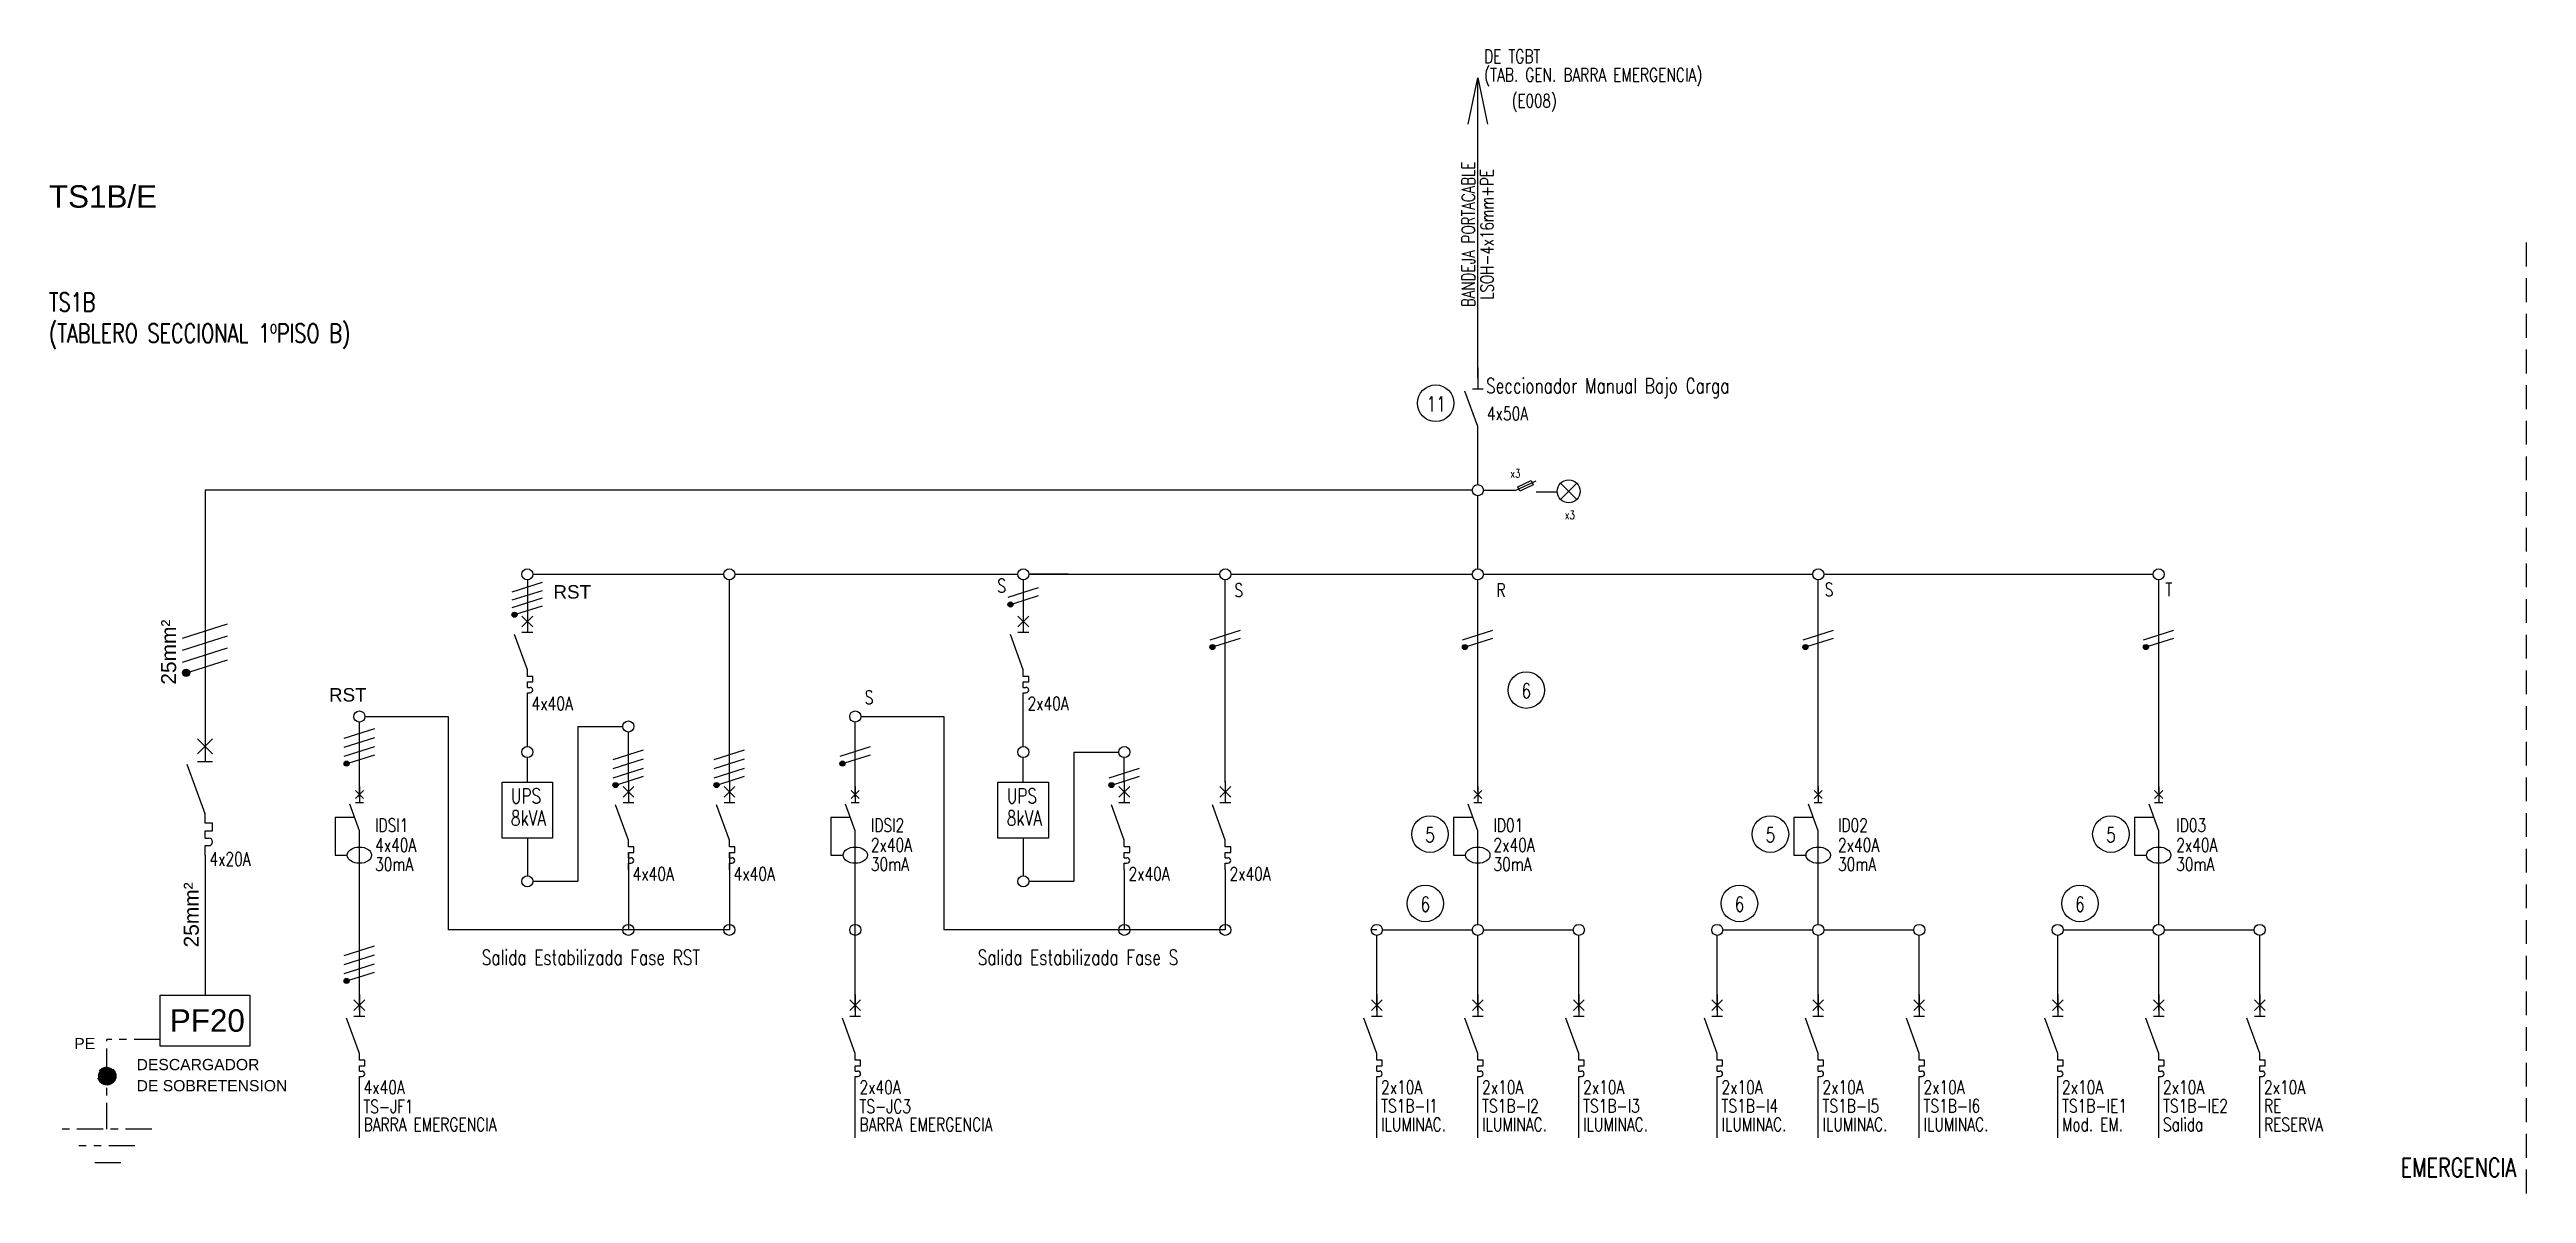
# Model space of a CAD drawing. Extents: x 3690.7 to 3723.8, y 1475.4 to 1490.7.
import ezdxf
from ezdxf.enums import TextEntityAlignment as Align

# ---------------------------------------------------------------- set-up
doc = ezdxf.new("R2010")
doc.units = 0
doc.linetypes.add('OCJ-ESQ UNI-CORREGIDOS IDO.br$0$DASHED', pattern=[19.05, 12.7, -6.35])
doc.linetypes.add('OCJ-ESQ UNI-CORREGIDOS IDO.br$0$EJE_5', pattern=[7.1, 5, -1, 0.1, -1])
for name, color, linetype in [('OCJ-ESQ UNI-CORREGIDOS IDO.br$0$00-IE', 1, 'Continuous'), ('OCJ-ESQ UNI-CORREGIDOS IDO.br$0$00-IE-CABLES', 10, 'Continuous'), ('OCJ-ESQ UNI-CORREGIDOS IDO.br$0$01-ELE-APARATOS', 170, 'Continuous'), ('OCJ-ESQ UNI-CORREGIDOS IDO.br$0$CABLES', 10, 'Continuous'), ('OCJ-ESQ UNI-CORREGIDOS IDO.br$0$ELECTRIC', 4, 'Continuous'), ('OCJ-ESQ UNI-CORREGIDOS IDO.br$0$PAT', 80, 'Continuous'), ('OCJ-ESQ UNI-CORREGIDOS IDO.br$0$TEXTO', 7, 'Continuous'), ('OCJ-ESQ UNI-CORREGIDOS IDO.br$0$Textos', 4, 'Continuous')]:
    doc.layers.add(name, color=color, linetype=linetype)
doc.styles.add('OCJ-ESQ UNI-CORREGIDOS IDO.br$0$ARIAL', font='Arial.ttf', dxfattribs={"height": 0.2})
doc.styles.add('OCJ-ESQ UNI-CORREGIDOS IDO.br$0$COTAS', font='SANSS___.TTF', dxfattribs={"width": 0.7})
doc.styles.add('OCJ-ESQ UNI-CORREGIDOS IDO.br$0$Electricidad', font='ROMANS.SHX', dxfattribs={"width": 0.75, "height": 0.175})
doc.styles.add('OCJ-ESQ UNI-CORREGIDOS IDO.br$0$Standard', font='Arial.ttf')

# ---------------------------------------------------------------- blocks, each defined once
blk = doc.blocks.new('OCJ-ESQ UNI-CORREGIDOS IDO.br$0$Unif-Interruptor-Term')
for p, q in [((0, -1.013), (0.045, -1.013)), ((0, -1.103), (0.045, -1.103))]:
    blk.add_line(p, q)
for points in [[(-0.09, 0.177), (0.09, -0.003)], [(-0.09, -0.003), (0.09, 0.177)], [(0, 0.267), (0, -0.093)], [(0, -0.72), (-0.215, -0.128)], [(-0.09, -0.093), (0.09, -0.093)], [(0, -0.833), (0, -0.72)], [(0, -0.923), (0.09, -0.923), (0.09, -0.833), (0, -0.833)], [(0, -1.013), (0, -0.923)], [(0, -1.215), (0, -1.103)]]:
    blk.add_lwpolyline(points)
blk.add_arc((0.045, -1.058), 0.045, 270, 90)
blk = doc.blocks.new('OCJ-ESQ UNI-CORREGIDOS IDO.br$0$Unif-Interruptor-Dif')
for points in [[(-0.068, 0.11), (0.068, -0.025)], [(-0.068, -0.025), (0.068, 0.11)], [(0, 0.177), (0, -0.093)], [(-0.081, -0.343), (-0.405, -0.343), (-0.405, -0.97), (-0.202, -0.97)], [(0, -0.565), (-0.162, -0.121)], [(-0.068, -0.093), (0.068, -0.093)], [(0, -1.308), (0, -0.565)]]:
    blk.add_lwpolyline(points)
blk.add_ellipse((0, -0.97), major_axis=(0.203, 0), ratio=0.670814)
blk = doc.blocks.new('OCJ-ESQ UNI-CORREGIDOS IDO.br$0$A$C7AFF483F')
for points in [[(0, 0.88), (0, 0.592)], [(0, 0.09), (-0.172, 0.564)], [(-0.072, 0.592), (0.072, 0.592)], [(0, 0), (0, 0.09)]]:
    blk.add_lwpolyline(points)
blk = doc.blocks.new('OCJ-ESQ UNI-CORREGIDOS IDO.br$0$ITM')
at = {"layer": 'OCJ-ESQ UNI-CORREGIDOS IDO.br$0$01-ELE-APARATOS'}
for p, q in [((0, 0.225), (0.05, 0.225)), ((0, 0.125), (0.05, 0.125))]:
    blk.add_line(p, q, dxfattribs=at)
for points in [[(-0.1, 1.55), (0.1, 1.35)], [(-0.1, 1.35), (0.1, 1.55)], [(0, 1.65), (0, 1.25)], [(0, 0.55), (-0.239, 1.208)], [(-0.1, 1.25), (0.1, 1.25)], [(0, 0.425), (0, 0.55)], [(0, 0.325), (0.1, 0.325), (0.1, 0.425), (0, 0.425)], [(0, 0.225), (0, 0.325)], [(0, 0), (0, 0.125)]]:
    blk.add_lwpolyline(points, dxfattribs=at)
blk.add_arc((0.05, 0.175), 0.05, 270, 90, dxfattribs=at)

msp = doc.modelspace()

# ---------------------------------------------------------------- hatches: boundary and pattern name
at = {"layer": 'OCJ-ESQ UNI-CORREGIDOS IDO.br$0$00-IE-CABLES'}
for points in [[(3696.906, 1483.141, 1), (3696.961, 1483.18, 1)], [(3703.534, 1483.277, 1), (3703.589, 1483.317, 1)], [(3706.234, 1482.709, 1), (3706.289, 1482.749, 1)], [(3709.609, 1482.709, 1), (3709.664, 1482.749, 1)], [(3714.16, 1482.709, 1), (3714.214, 1482.749, 1)], [(3718.71, 1482.709, 1), (3718.765, 1482.749, 1)], [(3694.662, 1481.152, 1), (3694.716, 1481.192, 1)], [(3701.288, 1481.152, 1), (3701.343, 1481.192, 1)], [(3698.256, 1480.865, 1), (3698.311, 1480.905, 1)], [(3699.606, 1480.865, 1), (3699.661, 1480.905, 1)], [(3704.884, 1480.865, 1), (3704.939, 1480.905, 1)], [(3694.661, 1478.249, 1), (3694.715, 1478.289, 1)]]:
    msp.add_hatch(color=256, dxfattribs=at).paths.add_polyline_path(points)
at = {"layer": 'OCJ-ESQ UNI-CORREGIDOS IDO.br$0$CABLES'}
msp.add_hatch(color=256, dxfattribs=at).paths.add_polyline_path([(3692.584, 1482.413, 1), (3692.503, 1482.354, 1)])
at = {"layer": 'OCJ-ESQ UNI-CORREGIDOS IDO.br$0$PAT', "linetype": 'OCJ-ESQ UNI-CORREGIDOS IDO.br$0$EJE_5', "ltscale": 0.07}
h = msp.add_hatch(color=256, dxfattribs=at)
h.paths.add_polyline_path([(3691.365, 1476.999), (3691.605, 1476.999, 1)])
h.paths.add_polyline_path([(3691.605, 1476.999), (3691.485, 1476.999), (3691.485, 1476.879, 0.414214)])
h.paths.add_polyline_path([(3691.485, 1476.999), (3691.365, 1476.999, 0.414214), (3691.485, 1476.879)])

# ---------------------------------------------------------------- linework, layer by layer
at = {"layer": 'OCJ-ESQ UNI-CORREGIDOS IDO.br$0$00-IE'}
for p, q in [((3692.798, 1484.824), (3692.798, 1481.601)), ((3709.734, 1484.824), (3692.798, 1484.824)), ((3692.798, 1479.951), (3692.798, 1478.08))]:
    msp.add_line(p, q, dxfattribs=at)
for points in [[(3709.882, 1484.824), (3710.318, 1484.824), (3710.587, 1484.949)], [(3710.59, 1484.803), (3710.867, 1484.803)]]:
    msp.add_lwpolyline(points, dxfattribs=at)
msp.add_lwpolyline([(3710.342, 1484.871), (3710.523, 1484.954), (3710.55, 1484.896), (3710.369, 1484.813)], close=True, dxfattribs=at)
at = {"layer": 'OCJ-ESQ UNI-CORREGIDOS IDO.br$0$00-IE-CABLES'}
for p, q in [((3709.808, 1486.321), (3709.808, 1490.333)), ((3709.808, 1484.899), (3709.808, 1485.584)), ((3709.808, 1483.776), (3709.808, 1484.75)), ((3697.105, 1483.627), (3697.105, 1483.001)), ((3697.179, 1483.701), (3699.731, 1483.701)), ((3697.18, 1483.701), (3699.731, 1483.701)), ((3699.805, 1480.925), (3699.805, 1483.627)), ((3699.879, 1483.701), (3703.659, 1483.701)), ((3699.879, 1483.701), (3703.659, 1483.701)), ((3703.733, 1483.627), (3703.733, 1483.001)), ((3703.807, 1483.701), (3705.009, 1483.701)), ((3704.334, 1483.701), (3703.807, 1483.701)), ((3703.952, 1483.701), (3706.359, 1483.701)), ((3706.433, 1480.925), (3706.433, 1483.627)), ((3706.507, 1483.701), (3709.734, 1483.701)), ((3709.808, 1480.789), (3709.808, 1483.627)), ((3709.808, 1481.801), (3709.808, 1483.627)), ((3709.882, 1483.701), (3714.284, 1483.701)), ((3714.358, 1480.789), (3714.358, 1483.627)), ((3714.432, 1483.701), (3718.835, 1483.701)), ((3718.909, 1480.789), (3718.909, 1483.627)), ((3697.105, 1481.4), (3697.105, 1482.102)), ((3703.733, 1481.4), (3703.733, 1482.102)), ((3694.86, 1480.725), (3694.86, 1481.727)), ((3694.934, 1481.801), (3696.045, 1481.801)), ((3696.045, 1481.801), (3696.045, 1478.951)), ((3697.78, 1481.668), (3698.381, 1481.668)), ((3697.78, 1481.668), (3697.78, 1479.6)), ((3698.455, 1480.925), (3698.455, 1481.594)), ((3701.487, 1480.725), (3701.487, 1481.727)), ((3701.561, 1481.801), (3702.673, 1481.801)), ((3702.673, 1481.801), (3702.673, 1478.951)), ((3697.105, 1480.925), (3697.105, 1481.252)), ((3703.733, 1480.925), (3703.733, 1481.252)), ((3704.408, 1481.326), (3705.009, 1481.326)), ((3704.408, 1481.326), (3704.408, 1479.6)), ((3705.083, 1480.925), (3705.083, 1481.252)), ((3705.083, 1480.925), (3705.083, 1480.789)), ((3706.433, 1480.925), (3706.433, 1480.789)), ((3697.105, 1480.175), (3697.105, 1479.674)), ((3703.733, 1480.175), (3703.733, 1479.674)), ((3698.455, 1479.975), (3698.455, 1478.951)), ((3699.805, 1479.975), (3699.805, 1478.951)), ((3694.859, 1477.875), (3694.86, 1479.679)), ((3697.179, 1479.6), (3697.78, 1479.6)), ((3701.487, 1477.875), (3701.487, 1479.679)), ((3703.807, 1479.6), (3704.408, 1479.6)), ((3705.083, 1479.753), (3705.083, 1478.951)), ((3706.433, 1479.753), (3706.433, 1478.951)), ((3709.808, 1479.025), (3709.808, 1479.753)), ((3714.358, 1479.025), (3714.358, 1479.753)), ((3718.909, 1479.025), (3718.909, 1479.753)), ((3699.805, 1478.951), (3696.045, 1478.951)), ((3698.455, 1478.951), (3698.381, 1478.951)), ((3699.805, 1478.951), (3699.731, 1478.951)), ((3699.805, 1478.951), (3699.731, 1478.951)), ((3706.433, 1478.951), (3702.673, 1478.951)), ((3705.083, 1478.951), (3705.009, 1478.951)), ((3706.433, 1478.951), (3706.359, 1478.951)), ((3706.433, 1478.951), (3706.359, 1478.951)), ((3708.458, 1478.951), (3708.384, 1478.951)), ((3708.458, 1477.875), (3708.458, 1478.877)), ((3708.532, 1478.951), (3709.734, 1478.951)), ((3709.808, 1477.875), (3709.808, 1478.877)), ((3709.882, 1478.951), (3711.084, 1478.951)), ((3711.158, 1477.875), (3711.158, 1478.877)), ((3713.008, 1477.875), (3713.008, 1478.877)), ((3713.082, 1478.951), (3714.284, 1478.951)), ((3714.358, 1477.875), (3714.358, 1478.877)), ((3714.432, 1478.951), (3715.634, 1478.951)), ((3715.708, 1477.875), (3715.708, 1478.877)), ((3717.559, 1477.875), (3717.559, 1478.877)), ((3717.633, 1478.951), (3718.835, 1478.951)), ((3718.909, 1477.875), (3718.909, 1478.877)), ((3718.983, 1478.951), (3720.185, 1478.951)), ((3720.259, 1477.875), (3720.259, 1478.877)), ((3694.859, 1476.174), (3694.859, 1476.976)), ((3701.487, 1476.174), (3701.487, 1476.976)), ((3708.458, 1476.174), (3708.458, 1476.976)), ((3709.808, 1476.174), (3709.808, 1476.976)), ((3711.158, 1476.174), (3711.158, 1476.976)), ((3713.008, 1476.174), (3713.008, 1476.976)), ((3714.358, 1476.174), (3714.358, 1476.976)), ((3715.708, 1476.174), (3715.708, 1476.976)), ((3717.559, 1476.174), (3717.559, 1476.976)), ((3718.909, 1476.174), (3718.909, 1476.976)), ((3720.259, 1476.174), (3720.259, 1476.976))]:
    msp.add_line(p, q, dxfattribs=at)
for points in [[(3709.677, 1489.715), (3709.808, 1490.333), (3709.938, 1489.715)], [(3696.901, 1483.466), (3697.308, 1483.594)], [(3696.901, 1483.358), (3697.308, 1483.486)], [(3703.529, 1483.395), (3703.936, 1483.524)], [(3696.901, 1483.258), (3697.308, 1483.387)], [(3696.966, 1483.171), (3697.308, 1483.279)], [(3703.594, 1483.307), (3703.936, 1483.416)], [(3706.229, 1482.827), (3706.636, 1482.956)], [(3706.294, 1482.739), (3706.636, 1482.848)], [(3709.604, 1482.827), (3710.011, 1482.956)], [(3709.669, 1482.739), (3710.011, 1482.848)], [(3714.155, 1482.827), (3714.562, 1482.956)], [(3714.219, 1482.739), (3714.562, 1482.848)], [(3718.705, 1482.827), (3719.112, 1482.956)], [(3718.77, 1482.739), (3719.112, 1482.848)], [(3694.657, 1481.514), (3695.064, 1481.643)], [(3694.657, 1481.392), (3695.064, 1481.521)], [(3694.657, 1481.27), (3695.064, 1481.399)], [(3694.721, 1481.182), (3695.064, 1481.291)], [(3698.251, 1481.227), (3698.658, 1481.356)], [(3698.251, 1481.105), (3698.658, 1481.234)], [(3699.601, 1481.227), (3700.008, 1481.356)], [(3699.601, 1481.105), (3700.008, 1481.234)], [(3701.284, 1481.27), (3701.691, 1481.399)], [(3701.348, 1481.182), (3701.691, 1481.291)], [(3698.251, 1480.983), (3698.658, 1481.112)], [(3698.316, 1480.895), (3698.658, 1481.004)], [(3699.601, 1480.983), (3700.008, 1481.112)], [(3699.666, 1480.895), (3700.008, 1481.004)], [(3704.879, 1480.983), (3705.286, 1481.112)], [(3704.944, 1480.895), (3705.286, 1481.004)], [(3694.656, 1478.611), (3695.063, 1478.74)], [(3694.656, 1478.489), (3695.063, 1478.618)], [(3694.656, 1478.367), (3695.063, 1478.496)], [(3694.72, 1478.279), (3695.063, 1478.388)]]:
    msp.add_lwpolyline(points, dxfattribs=at)
at = {"layer": 'OCJ-ESQ UNI-CORREGIDOS IDO.br$0$00-IE-CABLES', "color": 3}
msp.add_lwpolyline([(3692.199, 1478.08), (3693.396, 1478.08), (3693.396, 1477.399), (3692.199, 1477.399)], close=True, dxfattribs=at)
at = {"layer": 'OCJ-ESQ UNI-CORREGIDOS IDO.br$0$00-IE-CABLES'}
for centre, radius in [((3709.808, 1484.824), 0.0741), ((3697.105, 1483.701), 0.0741), ((3699.805, 1483.701), 0.0741), ((3703.733, 1483.701), 0.0741), ((3706.433, 1483.701), 0.0741), ((3709.808, 1483.701), 0.0741), ((3714.358, 1483.701), 0.0741), ((3718.909, 1483.701), 0.0741), ((3696.933, 1483.16), 0.0338), ((3703.561, 1483.297), 0.0338), ((3706.261, 1482.729), 0.0338), ((3709.636, 1482.729), 0.0338), ((3714.187, 1482.729), 0.0338), ((3718.738, 1482.729), 0.0338), ((3694.86, 1481.801), 0.0741), ((3701.487, 1481.801), 0.0741), ((3698.455, 1481.668), 0.0741), ((3694.689, 1481.172), 0.0338), ((3697.105, 1481.326), 0.0741), ((3701.316, 1481.172), 0.0338), ((3703.733, 1481.326), 0.0741), ((3705.083, 1481.326), 0.0741), ((3698.283, 1480.885), 0.0338), ((3699.633, 1480.885), 0.0338), ((3704.911, 1480.885), 0.0338), ((3697.105, 1479.6), 0.0741), ((3703.733, 1479.6), 0.0741), ((3698.455, 1478.951), 0.0741), ((3699.805, 1478.951), 0.0741), ((3699.805, 1478.951), 0.0741), ((3701.487, 1478.951), 0.0741), ((3705.083, 1478.951), 0.0741), ((3706.433, 1478.951), 0.0741), ((3706.433, 1478.951), 0.0741), ((3708.458, 1478.951), 0.0741), ((3709.808, 1478.951), 0.0741), ((3711.158, 1478.951), 0.0741), ((3713.008, 1478.951), 0.0741), ((3714.358, 1478.951), 0.0741), ((3715.708, 1478.951), 0.0741), ((3717.559, 1478.951), 0.0741), ((3718.909, 1478.951), 0.0741), ((3720.259, 1478.951), 0.0741), ((3694.688, 1478.269), 0.0338)]:
    msp.add_circle(centre, radius, dxfattribs=at)
at = {"layer": 'OCJ-ESQ UNI-CORREGIDOS IDO.br$0$01-ELE-APARATOS'}
for p, q in [((3711.132, 1484.7), (3710.914, 1484.918)), ((3710.914, 1484.7), (3711.132, 1484.918))]:
    msp.add_line(p, q, dxfattribs=at)
for points in [[(3697.442, 1480.175), (3696.767, 1480.175), (3696.767, 1480.925), (3697.442, 1480.925)], [(3704.07, 1480.175), (3703.395, 1480.175), (3703.395, 1480.925), (3704.07, 1480.925)]]:
    msp.add_lwpolyline(points, close=True, dxfattribs=at)
msp.add_circle((3711.023, 1484.809), 0.154, dxfattribs=at)
at = {"layer": 'OCJ-ESQ UNI-CORREGIDOS IDO.br$0$CABLES'}
for points in [[(3692.496, 1482.849), (3693.099, 1483.039)], [(3692.496, 1482.689), (3693.099, 1482.879)], [(3692.496, 1482.529), (3693.099, 1482.719)], [(3692.592, 1482.399), (3693.099, 1482.559)]]:
    msp.add_lwpolyline(points, dxfattribs=at)
msp.add_circle((3692.544, 1482.384), 0.05, dxfattribs=at)
at = {"layer": 'OCJ-ESQ UNI-CORREGIDOS IDO.br$0$ELECTRIC', "linetype": 'OCJ-ESQ UNI-CORREGIDOS IDO.br$0$DASHED', "ltscale": 0.025}
msp.add_line((3723.824, 1475.431), (3723.824, 1488.15), dxfattribs=at)
at = {"layer": 'OCJ-ESQ UNI-CORREGIDOS IDO.br$0$PAT', "linetype": 'OCJ-ESQ UNI-CORREGIDOS IDO.br$0$EJE_5', "ltscale": 0.07}
for p, q in [((3692.199, 1477.485), (3691.485, 1477.485)), ((3691.485, 1477.015), (3691.485, 1477.485)), ((3691.485, 1476.29), (3691.485, 1476.999)), ((3692.085, 1476.29), (3690.885, 1476.29)), ((3691.86, 1476.065), (3691.11, 1476.065)), ((3691.672, 1475.84), (3691.297, 1475.84))]:
    msp.add_line(p, q, dxfattribs=at)
msp.add_circle((3691.485, 1476.999), 0.12, dxfattribs=at)
msp.add_circle((3691.485, 1476.999), 0.12, dxfattribs=at)
at = {"layer": 'OCJ-ESQ UNI-CORREGIDOS IDO.br$0$TEXTO'}
for centre in [(3709.245, 1485.986), (3710.456, 1482.154), (3709.169, 1480.23), (3713.719, 1480.23), (3718.27, 1480.23), (3709.106, 1479.304), (3713.305, 1479.304), (3717.856, 1479.304)]:
    msp.add_circle(centre, 0.244, dxfattribs=at)

# ---------------------------------------------------------------- block references
at = {"layer": 'OCJ-ESQ UNI-CORREGIDOS IDO.br$0$01-ELE-APARATOS'}
for name, p in [('OCJ-ESQ UNI-CORREGIDOS IDO.br$0$A$C7AFF483F', (3709.808, 1485.584)), ('OCJ-ESQ UNI-CORREGIDOS IDO.br$0$ITM', (3692.798, 1479.951))]:
    msp.add_blockref(name, p, dxfattribs=at)
at = {"layer": 'OCJ-ESQ UNI-CORREGIDOS IDO.br$0$01-ELE-APARATOS', "xscale": 0.7999999999999546, "yscale": 0.7999999999999546, "zscale": 0.7999999999999546}
for name, p in [('OCJ-ESQ UNI-CORREGIDOS IDO.br$0$Unif-Interruptor-Term', (3697.105, 1483.001)), ('OCJ-ESQ UNI-CORREGIDOS IDO.br$0$Unif-Interruptor-Term', (3703.733, 1483.001)), ('OCJ-ESQ UNI-CORREGIDOS IDO.br$0$Unif-Interruptor-Dif', (3694.86, 1480.725)), ('OCJ-ESQ UNI-CORREGIDOS IDO.br$0$Unif-Interruptor-Term', (3698.455, 1480.725)), ('OCJ-ESQ UNI-CORREGIDOS IDO.br$0$Unif-Interruptor-Term', (3699.805, 1480.725)), ('OCJ-ESQ UNI-CORREGIDOS IDO.br$0$Unif-Interruptor-Dif', (3701.487, 1480.725)), ('OCJ-ESQ UNI-CORREGIDOS IDO.br$0$Unif-Interruptor-Term', (3705.083, 1480.725)), ('OCJ-ESQ UNI-CORREGIDOS IDO.br$0$Unif-Interruptor-Term', (3706.433, 1480.725)), ('OCJ-ESQ UNI-CORREGIDOS IDO.br$0$Unif-Interruptor-Dif', (3709.808, 1480.725)), ('OCJ-ESQ UNI-CORREGIDOS IDO.br$0$Unif-Interruptor-Dif', (3714.358, 1480.725)), ('OCJ-ESQ UNI-CORREGIDOS IDO.br$0$Unif-Interruptor-Dif', (3718.909, 1480.725)), ('OCJ-ESQ UNI-CORREGIDOS IDO.br$0$Unif-Interruptor-Term', (3694.859, 1477.875)), ('OCJ-ESQ UNI-CORREGIDOS IDO.br$0$Unif-Interruptor-Term', (3701.487, 1477.875)), ('OCJ-ESQ UNI-CORREGIDOS IDO.br$0$Unif-Interruptor-Term', (3708.458, 1477.875)), ('OCJ-ESQ UNI-CORREGIDOS IDO.br$0$Unif-Interruptor-Term', (3709.808, 1477.875)), ('OCJ-ESQ UNI-CORREGIDOS IDO.br$0$Unif-Interruptor-Term', (3711.158, 1477.875)), ('OCJ-ESQ UNI-CORREGIDOS IDO.br$0$Unif-Interruptor-Term', (3713.008, 1477.875)), ('OCJ-ESQ UNI-CORREGIDOS IDO.br$0$Unif-Interruptor-Term', (3714.358, 1477.875)), ('OCJ-ESQ UNI-CORREGIDOS IDO.br$0$Unif-Interruptor-Term', (3715.708, 1477.875)), ('OCJ-ESQ UNI-CORREGIDOS IDO.br$0$Unif-Interruptor-Term', (3717.559, 1477.875)), ('OCJ-ESQ UNI-CORREGIDOS IDO.br$0$Unif-Interruptor-Term', (3718.909, 1477.875)), ('OCJ-ESQ UNI-CORREGIDOS IDO.br$0$Unif-Interruptor-Term', (3720.259, 1477.875))]:
    msp.add_blockref(name, p, dxfattribs=at)

# ---------------------------------------------------------------- texts
at = {"layer": 'OCJ-ESQ UNI-CORREGIDOS IDO.br$0$TEXTO', "style": 'OCJ-ESQ UNI-CORREGIDOS IDO.br$0$Electricidad', "width": 0.75}
for s, height, p in [('DE TGBT', 0.18, (3709.892, 1490.53)), ('(TAB. GEN. BARRA EMERGENCIA)', 0.18, (3709.892, 1490.282)), ('TS1B', 0.25, (3690.71, 1487.211)), ('(TABLERO SECCIONAL 1ºPISO B)', 0.25, (3690.71, 1486.795)), ('Seccionador Manual Bajo Carga', 0.2, (3709.917, 1486.12)), ('11', 0.2, (3709.125, 1485.876)), ('4x50A', 0.18, (3709.93, 1485.758)), ('x3', 0.1118, (3710.244, 1484.992)), ('x3', 0.1118, (3710.972, 1484.437)), ('S', 0.18, (3703.386, 1483.458)), ('S', 0.18, (3706.556, 1483.398)), ('R', 0.18, (3710.057, 1483.399)), ('S', 0.18, (3714.445, 1483.408)), ('T', 0.18, (3718.996, 1483.408)), ('S', 0.18, (3701.615, 1481.966)), ('6', 0.2, (3710.392, 1482.044)), ('4x40A', 0.18, (3697.162, 1481.885)), ('2x40A', 0.18, (3703.79, 1481.885)), ('UPS ', 0.2, (3696.884, 1480.641)), ('UPS ', 0.2, (3703.512, 1480.641)), ('8kVA', 0.2, (3696.884, 1480.344)), ('8kVA', 0.2, (3703.512, 1480.344)), ('4x40A', 0.18, (3695.069, 1479.995)), ('IDSI1', 0.18, (3695.069, 1480.259)), ('2x40A', 0.18, (3701.696, 1479.995)), ('IDSI2', 0.18, (3701.696, 1480.259)), ('5', 0.2, (3709.105, 1480.12)), ('2x40A', 0.18, (3710.017, 1479.995)), ('ID01', 0.18, (3710.017, 1480.259)), ('5', 0.2, (3713.655, 1480.12)), ('2x40A', 0.18, (3714.622, 1479.995)), ('ID02', 0.18, (3714.622, 1480.259)), ('5', 0.2, (3718.206, 1480.12)), ('2x40A', 0.18, (3719.143, 1479.995)), ('ID03', 0.18, (3719.143, 1480.259)), ('4x20A', 0.18, (3692.855, 1479.808)), ('30mA', 0.18, (3695.069, 1479.738)), ('30mA', 0.18, (3701.696, 1479.738)), ('30mA', 0.18, (3710.017, 1479.738)), ('30mA', 0.18, (3714.622, 1479.738)), ('30mA', 0.18, (3719.143, 1479.738)), ('4x40A', 0.18, (3698.512, 1479.609)), ('4x40A', 0.18, (3699.862, 1479.609)), ('2x40A', 0.18, (3705.14, 1479.609)), ('2x40A', 0.18, (3706.49, 1479.609)), ('6', 0.2, (3709.042, 1479.194)), ('6', 0.2, (3713.241, 1479.194)), ('6', 0.2, (3717.792, 1479.194)), ('Salida Estabilizada Fase RST', 0.2, (3696.495, 1478.483)), ('Salida Estabilizada Fase S', 0.2, (3703.123, 1478.483)), ('4x40A', 0.18, (3694.916, 1476.759)), ('2x40A', 0.18, (3701.544, 1476.759)), ('2x10A', 0.18, (3708.515, 1476.759)), ('2x10A', 0.18, (3709.865, 1476.759)), ('2x10A', 0.18, (3711.215, 1476.759)), ('2x10A', 0.18, (3713.065, 1476.759)), ('2x10A', 0.18, (3714.415, 1476.759)), ('2x10A', 0.18, (3715.765, 1476.759)), ('2x10A', 0.18, (3717.616, 1476.759)), ('2x10A', 0.18, (3718.966, 1476.759)), ('2x10A', 0.18, (3720.316, 1476.759)), ('TS-JF1', 0.18, (3694.912, 1476.502)), ('TS-JC3', 0.18, (3701.544, 1476.504)), ('TS1B-I1', 0.18, (3708.515, 1476.51)), ('TS1B-I2', 0.18, (3709.865, 1476.51)), ('TS1B-I3', 0.18, (3711.215, 1476.51)), ('TS1B-I4', 0.18, (3713.065, 1476.51)), ('TS1B-I5', 0.18, (3714.415, 1476.51)), ('TS1B-I6', 0.18, (3715.765, 1476.51)), ('TS1B-IE1', 0.18, (3717.616, 1476.51)), ('TS1B-IE2', 0.18, (3718.966, 1476.51)), ('RE', 0.18, (3720.316, 1476.51)), ('BARRA EMERGENCIA', 0.18, (3694.916, 1476.262)), ('BARRA EMERGENCIA', 0.18, (3701.544, 1476.262)), ('ILUMINAC.', 0.18, (3708.515, 1476.262)), ('ILUMINAC.', 0.18, (3709.865, 1476.262)), ('ILUMINAC.', 0.18, (3711.215, 1476.262)), ('ILUMINAC.', 0.18, (3713.065, 1476.262)), ('ILUMINAC.', 0.18, (3714.415, 1476.262)), ('ILUMINAC.', 0.18, (3715.765, 1476.262)), ('Mod. EM.', 0.18, (3717.616, 1476.262)), ('Salida', 0.18, (3718.966, 1476.262)), ('RESERVA', 0.18, (3720.316, 1476.262))]:
    msp.add_text(s, height=height, dxfattribs=at).set_placement(p)
msp.add_text('(E008)', height=0.175, dxfattribs=at).set_placement((3710.562, 1489.937), align=Align.CENTER)
for s, p in [('BANDEJA PORTACABLE', (3709.769, 1488.242)), ('LSOH-4x16mm+PE', (3710.019, 1488.242))]:
    msp.add_text(s, height=0.175, rotation=90, dxfattribs=at).set_placement(p, align=Align.CENTER)
at = {"layer": 'OCJ-ESQ UNI-CORREGIDOS IDO.br$0$TEXTO'}
for s, height, style, p in [('TS1B/E', 0.3, 'OCJ-ESQ UNI-CORREGIDOS IDO.br$0$ARIAL', (3690.71, 1488.598)), ('RST', 0.18, 'OCJ-ESQ UNI-CORREGIDOS IDO.br$0$Standard', (3697.453, 1483.376)), ('RST', 0.18, 'OCJ-ESQ UNI-CORREGIDOS IDO.br$0$Standard', (3694.453, 1482.001)), ('PE', 0.15, 'OCJ-ESQ UNI-CORREGIDOS IDO.br$0$ARIAL', (3691.049, 1477.358)), ('DESCARGADOR ', 0.15, 'OCJ-ESQ UNI-CORREGIDOS IDO.br$0$ARIAL', (3691.882, 1477.077)), ('DE SOBRETENSION', 0.15, 'OCJ-ESQ UNI-CORREGIDOS IDO.br$0$ARIAL', (3691.882, 1476.795))]:
    msp.add_text(s, height=height, dxfattribs=dict(at, style=style)).set_placement(p)
at = {"layer": 'OCJ-ESQ UNI-CORREGIDOS IDO.br$0$TEXTO', "style": 'OCJ-ESQ UNI-CORREGIDOS IDO.br$0$ARIAL'}
for p in [(3692.41, 1482.661), (3692.713, 1479.151)]:
    msp.add_text('25mm²', height=0.2, rotation=90, dxfattribs=at).set_placement(p, align=Align.CENTER)
at = {"layer": 'OCJ-ESQ UNI-CORREGIDOS IDO.br$0$TEXTO', "style": 'OCJ-ESQ UNI-CORREGIDOS IDO.br$0$Electricidad', "width": 0.75}
msp.add_text('EMERGENCIA', height=0.25, dxfattribs=at).set_placement((3723.686, 1475.652), align=Align.RIGHT)
at = {"layer": 'OCJ-ESQ UNI-CORREGIDOS IDO.br$0$Textos', "style": 'OCJ-ESQ UNI-CORREGIDOS IDO.br$0$COTAS'}
msp.add_text('PF20', height=0.3, dxfattribs=at).set_placement((3692.327, 1477.59))

doc.saveas('drawing.dxf')
